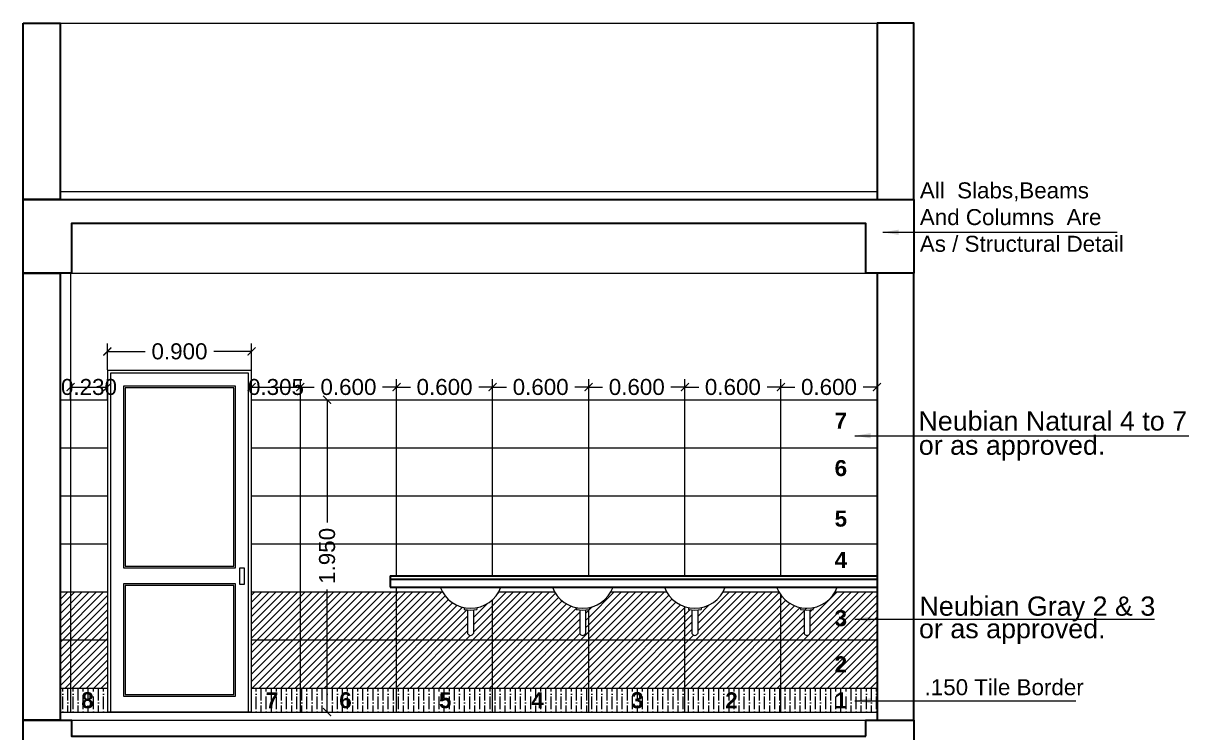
# Model space of a CAD drawing. Header units: millimetres. Extents: x 2733 to 5909, y 1038 to 2089.
# Drawn here: x 2780.3 to 2787.58, y 1051.48 to 1055.91 of the extents above; entities that cross this region are included whole.
import ezdxf

# ---------------------------------------------------------------- set-up
doc = ezdxf.new("R2010")
doc.units = ezdxf.units.MM
doc.header["$PDMODE"] = 35
doc.layers.get('0').update_dxf_attribs({"lineweight": 20})
doc.layers.get('Defpoints').update_dxf_attribs({"lineweight": 15})
for name, color, linetype, lineweight in [('beam', 43, 'Continuous', 20), ('Column', 251, 'Continuous', 30), ('DIM', 6, 'Continuous', 18), ('dim.1', 6, 'Continuous', 18), ('Door', 54, 'Continuous', 18), ('FLOOR FINISH', 10, 'Continuous', 15), ('Furniture', 13, 'Continuous', 13), ('Hatch', 43, 'Continuous', 13), ('rcc', 5, 'Continuous', 30), ('RD', 7, 'Continuous', 18), ('slab', 150, 'Continuous', 30), ('TEXT', 7, 'Continuous', 15), ('Text-1', 240, 'Continuous', 15), ('TILE HATCH-2', 123, 'Continuous', 9), ('Tiles', 91, 'Continuous', 9), ('Tiles-Text', 230, 'Continuous', 18), ('Wall', 7, 'Continuous', 30)]:
    doc.layers.add(name, color=color, linetype=linetype, lineweight=lineweight)
doc.styles.add('dim-stylus bt', font='arial.ttf')
doc.styles.add('L120', font='arial.ttf', dxfattribs={"height": 0.6})
doc.styles.add('Tabrej', font='arial.ttf')
doc.dimstyles.new('DIMEN', dxfattribs={"dimtxt": 0.3, "dimasz": 0.25, "dimexe": 0.18, "dimexo": 0.0625, "dimgap": 0.09, "dimtad": 0, "dimdec": 3, "dimzin": 0, "dimdsep": 46, "dimtxsty": 'Tabrej', "dimcen": 0, "dimclrd": 256, "dimclre": 256, "dimclrt": 7, "dimadec": 0, "dimazin": 0, "dimtfac": 1, "dimtdec": 3, "dimtofl": 0, "dimtmove": 0, "dimatfit": 1, "dimfxl": 0, "dimtolj": 1, "dimtzin": 0, "dimlwd": -1, "dimlwe": -1, "dimarcsym": 0})
doc.dimstyles.new('Tabrej', dxfattribs={"dimtxt": 4, "dimasz": 0.45, "dimexe": 0.18, "dimexo": 0.0625, "dimgap": 0.09, "dimtad": 0, "dimdec": 3, "dimzin": 0, "dimdsep": 46, "dimtxsty": 'Tabrej', "dimcen": 0, "dimclrd": 256, "dimclre": 256, "dimclrt": 7, "dimaunit": 1, "dimadec": 3, "dimazin": 0, "dimtfac": 1, "dimtdec": 3, "dimtofl": 0, "dimtmove": 0, "dimatfit": 3, "dimfxl": 0, "dimtolj": 1, "dimtzin": 0, "dimlwd": -1, "dimlwe": -1, "dimarcsym": 0})
pattern_1 = [(90, (-69.014512, 6.5), (-0.03175, 0.0555625), [0.079375, -0.015875, 0, -0.015875])]

# ---------------------------------------------------------------- blocks, each defined once
blk = doc.blocks.new('dg')
at = {"layer": 'Door', "ltscale": 0.05}
for p, q in [((2524.1037, -1385.8782), (2524.1037, -1383.7432)), ((2525.0037, -1383.7432), (2524.1037, -1383.7432)), ((2525.0037, -1383.7432), (2525.0037, -1385.8782))]:
    blk.add_line(p, q, dxfattribs=at)
at = {"layer": 'Door'}
blk.add_line((2524.1037, -1385.8782), (2525.0037, -1385.8782), dxfattribs=at)
at = {"layer": 'Door', "ltscale": 0.05}
blk.add_lwpolyline([(2524.1237, -1385.8782), (2524.1237, -1383.7632), (2524.9837, -1383.7632), (2524.9837, -1385.8782)], dxfattribs=at)
for points in [[(2524.2037, -1383.8432), (2524.9037, -1383.8432), (2524.9037, -1384.9782), (2524.2037, -1384.9782)], [(2524.2137, -1383.8532), (2524.8937, -1383.8532), (2524.8937, -1384.9682), (2524.2137, -1384.9682)], [(2524.1487, -1384.9804), (2524.1787, -1384.9804), (2524.1787, -1385.0804), (2524.1487, -1385.0804)], [(2524.2037, -1385.0782), (2524.9037, -1385.0782), (2524.9037, -1385.7782), (2524.2037, -1385.7782)], [(2524.2137, -1385.0882), (2524.8937, -1385.0882), (2524.8937, -1385.7682), (2524.2137, -1385.7682)]]:
    blk.add_lwpolyline(points, close=True, dxfattribs=at)
blk = doc.blocks.new('_ArchTick')
at = {"color": 0, "const_width": 0.15}
blk.add_lwpolyline([(-0.5, -0.5), (0.5, 0.5)], dxfattribs=at)
blk = doc.blocks.new('*D214')
at = {"layer": 'Defpoints', "color": 0, "lineweight": 15, "transparency": 16777216}
for p in [(2782.6311, 1053.6424), (2782.0311, 1053.5685), (2782.6311, 1053.5635)]:
    blk.add_point(p, dxfattribs=at)
at = {"layer": 'DIM', "transparency": 16777216}
for p, q in [((2782.0311, 1053.57), (2782.0311, 1053.6924)), ((2782.6311, 1053.565), (2782.6311, 1053.6924)), ((2782.0311, 1053.6424), (2782.1176, 1053.6424)), ((2782.6311, 1053.6424), (2782.5447, 1053.6424))]:
    blk.add_line(p, q, dxfattribs=at)
at = {"layer": 'DIM', "transparency": 16777216, "xscale": 0.05, "yscale": 0.05, "zscale": 0.05, "rotation": 180}
blk.add_blockref('_ArchTick', (2782.0311, 1053.6424), dxfattribs=at)
at = {"layer": 'DIM', "transparency": 16777216, "xscale": 0.05, "yscale": 0.05, "zscale": 0.05}
blk.add_blockref('_ArchTick', (2782.6311, 1053.6424), dxfattribs=at)
at = {"layer": 'DIM', "color": 7, "transparency": 16777216, "insert": (2782.3311, 1053.6424), "char_height": 0.1, "attachment_point": 5, "style": 'Tabrej'}
blk.add_mtext('\\A1;0.600', dxfattribs=at)
blk = doc.blocks.new('*D215')
at = {"layer": 'Defpoints', "color": 0, "lineweight": 15, "transparency": 16777216}
for p in [(2783.2311, 1053.6424), (2782.6311, 1053.5685), (2783.2311, 1053.5635)]:
    blk.add_point(p, dxfattribs=at)
at = {"layer": 'DIM', "transparency": 16777216}
for p, q in [((2782.6311, 1053.57), (2782.6311, 1053.6924)), ((2783.2311, 1053.565), (2783.2311, 1053.6924)), ((2782.6311, 1053.6424), (2782.7176, 1053.6424)), ((2783.2311, 1053.6424), (2783.1447, 1053.6424))]:
    blk.add_line(p, q, dxfattribs=at)
at = {"layer": 'DIM', "transparency": 16777216, "xscale": 0.05, "yscale": 0.05, "zscale": 0.05, "rotation": 180}
blk.add_blockref('_ArchTick', (2782.6311, 1053.6424), dxfattribs=at)
at = {"layer": 'DIM', "transparency": 16777216, "xscale": 0.05, "yscale": 0.05, "zscale": 0.05}
blk.add_blockref('_ArchTick', (2783.2311, 1053.6424), dxfattribs=at)
at = {"layer": 'DIM', "color": 7, "transparency": 16777216, "insert": (2782.9311, 1053.6424), "char_height": 0.1, "attachment_point": 5, "style": 'Tabrej'}
blk.add_mtext('\\A1;0.600', dxfattribs=at)
blk = doc.blocks.new('*D216')
at = {"layer": 'Defpoints', "color": 0, "lineweight": 15, "transparency": 16777216}
for p in [(2783.8311, 1053.6424), (2783.2311, 1053.5685), (2783.8311, 1053.5635)]:
    blk.add_point(p, dxfattribs=at)
at = {"layer": 'DIM', "transparency": 16777216}
for p, q in [((2783.2311, 1053.57), (2783.2311, 1053.6924)), ((2783.8311, 1053.565), (2783.8311, 1053.6924)), ((2783.2311, 1053.6424), (2783.3176, 1053.6424)), ((2783.8311, 1053.6424), (2783.7447, 1053.6424))]:
    blk.add_line(p, q, dxfattribs=at)
at = {"layer": 'DIM', "transparency": 16777216, "xscale": 0.05, "yscale": 0.05, "zscale": 0.05, "rotation": 180}
blk.add_blockref('_ArchTick', (2783.2311, 1053.6424), dxfattribs=at)
at = {"layer": 'DIM', "transparency": 16777216, "xscale": 0.05, "yscale": 0.05, "zscale": 0.05}
blk.add_blockref('_ArchTick', (2783.8311, 1053.6424), dxfattribs=at)
at = {"layer": 'DIM', "color": 7, "transparency": 16777216, "insert": (2783.5311, 1053.6424), "char_height": 0.1, "attachment_point": 5, "style": 'Tabrej'}
blk.add_mtext('\\A1;0.600', dxfattribs=at)
blk = doc.blocks.new('*D217')
at = {"layer": 'Defpoints', "color": 0, "lineweight": 15, "transparency": 16777216}
for p in [(2784.4311, 1053.6424), (2783.8311, 1053.5685), (2784.4311, 1053.5635)]:
    blk.add_point(p, dxfattribs=at)
at = {"layer": 'DIM', "transparency": 16777216}
for p, q in [((2783.8311, 1053.57), (2783.8311, 1053.6924)), ((2784.4311, 1053.565), (2784.4311, 1053.6924)), ((2783.8311, 1053.6424), (2783.9176, 1053.6424)), ((2784.4311, 1053.6424), (2784.3447, 1053.6424))]:
    blk.add_line(p, q, dxfattribs=at)
at = {"layer": 'DIM', "transparency": 16777216, "xscale": 0.05, "yscale": 0.05, "zscale": 0.05, "rotation": 180}
blk.add_blockref('_ArchTick', (2783.8311, 1053.6424), dxfattribs=at)
at = {"layer": 'DIM', "transparency": 16777216, "xscale": 0.05, "yscale": 0.05, "zscale": 0.05}
blk.add_blockref('_ArchTick', (2784.4311, 1053.6424), dxfattribs=at)
at = {"layer": 'DIM', "color": 7, "transparency": 16777216, "insert": (2784.1311, 1053.6424), "char_height": 0.1, "attachment_point": 5, "style": 'Tabrej'}
blk.add_mtext('\\A1;0.600', dxfattribs=at)
blk = doc.blocks.new('*D218')
at = {"layer": 'Defpoints', "color": 0, "lineweight": 15, "transparency": 16777216}
for p in [(2785.0311, 1053.6424), (2784.4311, 1053.5685), (2785.0311, 1053.5635)]:
    blk.add_point(p, dxfattribs=at)
at = {"layer": 'DIM', "transparency": 16777216}
for p, q in [((2784.4311, 1053.57), (2784.4311, 1053.6924)), ((2785.0311, 1053.565), (2785.0311, 1053.6924)), ((2784.4311, 1053.6424), (2784.5176, 1053.6424)), ((2785.0311, 1053.6424), (2784.9447, 1053.6424))]:
    blk.add_line(p, q, dxfattribs=at)
at = {"layer": 'DIM', "transparency": 16777216, "xscale": 0.05, "yscale": 0.05, "zscale": 0.05, "rotation": 180}
blk.add_blockref('_ArchTick', (2784.4311, 1053.6424), dxfattribs=at)
at = {"layer": 'DIM', "transparency": 16777216, "xscale": 0.05, "yscale": 0.05, "zscale": 0.05}
blk.add_blockref('_ArchTick', (2785.0311, 1053.6424), dxfattribs=at)
at = {"layer": 'DIM', "color": 7, "transparency": 16777216, "insert": (2784.7311, 1053.6424), "char_height": 0.1, "attachment_point": 5, "style": 'Tabrej'}
blk.add_mtext('\\A1;0.600', dxfattribs=at)
blk = doc.blocks.new('*D219')
at = {"layer": 'Defpoints', "color": 0, "lineweight": 15, "transparency": 16777216}
for p in [(2785.6311, 1053.6424), (2785.0311, 1053.5685), (2785.6311, 1053.5635)]:
    blk.add_point(p, dxfattribs=at)
at = {"layer": 'DIM', "transparency": 16777216}
for p, q in [((2785.0311, 1053.57), (2785.0311, 1053.6924)), ((2785.6311, 1053.565), (2785.6311, 1053.6924)), ((2785.0311, 1053.6424), (2785.1176, 1053.6424)), ((2785.6311, 1053.6424), (2785.5447, 1053.6424))]:
    blk.add_line(p, q, dxfattribs=at)
at = {"layer": 'DIM', "transparency": 16777216, "xscale": 0.05, "yscale": 0.05, "zscale": 0.05, "rotation": 180}
blk.add_blockref('_ArchTick', (2785.0311, 1053.6424), dxfattribs=at)
at = {"layer": 'DIM', "transparency": 16777216, "xscale": 0.05, "yscale": 0.05, "zscale": 0.05}
blk.add_blockref('_ArchTick', (2785.6311, 1053.6424), dxfattribs=at)
at = {"layer": 'DIM', "color": 7, "transparency": 16777216, "insert": (2785.3311, 1053.6424), "char_height": 0.1, "attachment_point": 5, "style": 'Tabrej'}
blk.add_mtext('\\A1;0.600', dxfattribs=at)
blk = doc.blocks.new('*D220')
at = {"layer": 'Defpoints', "color": 0, "lineweight": 15, "transparency": 16777216}
for p in [(2782.0311, 1053.6424), (2781.7262, 1053.5635), (2782.0311, 1053.5635)]:
    blk.add_point(p, dxfattribs=at)
at = {"layer": 'DIM', "transparency": 16777216}
for p, q in [((2781.7262, 1053.565), (2781.7262, 1053.6924)), ((2782.0311, 1053.565), (2782.0311, 1053.6924)), ((2781.7262, 1053.6424), (2782.0311, 1053.6424))]:
    blk.add_line(p, q, dxfattribs=at)
at = {"layer": 'DIM', "transparency": 16777216, "xscale": 0.05, "yscale": 0.05, "zscale": 0.05, "rotation": 180}
blk.add_blockref('_ArchTick', (2781.7262, 1053.6424), dxfattribs=at)
at = {"layer": 'DIM', "transparency": 16777216, "xscale": 0.05, "yscale": 0.05, "zscale": 0.05}
blk.add_blockref('_ArchTick', (2782.0311, 1053.6424), dxfattribs=at)
at = {"layer": 'DIM', "color": 7, "transparency": 16777216, "insert": (2781.8787, 1053.6424), "char_height": 0.1, "attachment_point": 5, "style": 'Tabrej'}
blk.add_mtext('\\A1;0.305', dxfattribs=at)
blk = doc.blocks.new('*D221')
at = {"layer": 'Defpoints', "color": 0, "lineweight": 15, "transparency": 16777216}
for p in [(2780.8262, 1053.6424), (2780.5962, 1053.5635), (2780.8262, 1053.5635)]:
    blk.add_point(p, dxfattribs=at)
at = {"layer": 'DIM', "transparency": 16777216}
for p, q in [((2780.5962, 1053.565), (2780.5962, 1053.6924)), ((2780.8262, 1053.565), (2780.8262, 1053.6924)), ((2780.5962, 1053.6424), (2780.8262, 1053.6424))]:
    blk.add_line(p, q, dxfattribs=at)
at = {"layer": 'DIM', "transparency": 16777216, "xscale": 0.05, "yscale": 0.05, "zscale": 0.05, "rotation": 180}
blk.add_blockref('_ArchTick', (2780.5962, 1053.6424), dxfattribs=at)
at = {"layer": 'DIM', "transparency": 16777216, "xscale": 0.05, "yscale": 0.05, "zscale": 0.05}
blk.add_blockref('_ArchTick', (2780.8262, 1053.6424), dxfattribs=at)
at = {"layer": 'DIM', "color": 7, "transparency": 16777216, "insert": (2780.7112, 1053.6424), "char_height": 0.1, "attachment_point": 5, "style": 'Tabrej'}
blk.add_mtext('\\A1;0.230', dxfattribs=at)
blk = doc.blocks.new('*D222')
at = {"layer": 'Defpoints', "color": 0, "lineweight": 15, "transparency": 16777216}
for p in [(2782.087, 1053.5635), (2782.1127, 1051.6135), (2782.198, 1051.6135)]:
    blk.add_point(p, dxfattribs=at)
at = {"layer": 'DIM', "transparency": 16777216}
for p, q in [((2782.0885, 1053.5635), (2782.248, 1053.5635)), ((2782.198, 1053.5635), (2782.198, 1052.7973)), ((2782.198, 1051.6135), (2782.198, 1052.3796)), ((2782.1142, 1051.6135), (2782.248, 1051.6135))]:
    blk.add_line(p, q, dxfattribs=at)
at = {"layer": 'DIM', "transparency": 16777216, "xscale": 0.05, "yscale": 0.05, "zscale": 0.05}
for p, rotation in [((2782.198, 1053.5635), 90), ((2782.198, 1051.6135), 270)]:
    blk.add_blockref('_ArchTick', p, dxfattribs=dict(at, rotation=rotation))
at = {"layer": 'DIM', "color": 7, "transparency": 16777216, "insert": (2782.198, 1052.5885), "char_height": 0.1, "attachment_point": 5, "rotation": 90, "style": 'Tabrej'}
blk.add_mtext('\\A1;1.950', dxfattribs=at)
blk = doc.blocks.new('*D224')
at = {"layer": 'Defpoints', "color": 0, "lineweight": 15, "transparency": 16777216}
for p in [(2781.7262, 1053.8649), (2780.8262, 1053.7485), (2781.7262, 1053.7485)]:
    blk.add_point(p, dxfattribs=at)
at = {"layer": 'DIM', "transparency": 16777216}
for p, q in [((2780.8262, 1053.75), (2780.8262, 1053.9149)), ((2781.7262, 1053.75), (2781.7262, 1053.9149)), ((2780.8262, 1053.8649), (2781.0627, 1053.8649)), ((2781.7262, 1053.8649), (2781.4898, 1053.8649))]:
    blk.add_line(p, q, dxfattribs=at)
at = {"layer": 'DIM', "transparency": 16777216, "xscale": 0.05, "yscale": 0.05, "zscale": 0.05, "rotation": 180}
blk.add_blockref('_ArchTick', (2780.8262, 1053.8649), dxfattribs=at)
at = {"layer": 'DIM', "transparency": 16777216, "xscale": 0.05, "yscale": 0.05, "zscale": 0.05}
blk.add_blockref('_ArchTick', (2781.7262, 1053.8649), dxfattribs=at)
at = {"layer": 'DIM', "color": 7, "transparency": 16777216, "insert": (2781.2762, 1053.8649), "char_height": 0.1, "attachment_point": 5, "style": 'Tabrej'}
blk.add_mtext('\\A1;0.900', dxfattribs=at)
blk = doc.blocks.new('gd')
at = {"layer": 'TEXT', "insert": (2851.3562, 1054.9194), "char_height": 0.1, "width": 22.011289, "attachment_point": 1, "style": 'L120'}
blk.add_mtext('All  Slabs,Beams\\PAnd Columns  Are\\PAs / Structural Detail', dxfattribs=at)
at = {"layer": 'dim.1', "ltscale": 0.02}
blk.add_leader([(2851.125, 1054.6077), (2852.588, 1054.6077)], dimstyle='Tabrej', override={"dimasz": 0.1}, dxfattribs=at)

msp = doc.modelspace()

# ---------------------------------------------------------------- hatches: boundary and pattern name
at = {"layer": 'Hatch', "lineweight": 15}
h = msp.add_hatch(dxfattribs=at)
h.set_pattern_fill('ANSI36', color=256, scale=0.01, angle=45, style=0)
h.set_pattern_definition(pattern_1)
h.paths.add_polyline_path([(2782.0311, 1051.7635), (2781.7262, 1051.7635), (2781.7262, 1051.6135), (2782.0311, 1051.6135)])
h.paths.add_polyline_path([(2780.8262, 1051.7635), (2780.5962, 1051.7635), (2780.5962, 1051.6135), (2780.8262, 1051.6135)])
h.paths.add_polyline_path([(2780.5962, 1051.7635), (2780.5312, 1051.7635), (2780.5312, 1051.6135), (2780.5962, 1051.6135)])
h.paths.add_polyline_path([(2781.7903, 1051.582), (2781.918, 1051.582), (2781.918, 1051.788), (2781.7903, 1051.788)], flags=9)
h.paths.add_polyline_path([(2780.6384, 1051.5826), (2780.7661, 1051.5826), (2780.7661, 1051.7887), (2780.6384, 1051.7887)], flags=9)
h = msp.add_hatch(dxfattribs=at)
h.set_pattern_fill('ANSI36', color=256, scale=0.01, angle=45, style=0)
h.set_pattern_definition(pattern_1)
h.paths.add_polyline_path([(2785.6311, 1051.7635), (2785.0311, 1051.7635), (2785.0311, 1051.6135), (2785.6311, 1051.6135)])
h.paths.add_polyline_path([(2785.0311, 1051.7635), (2784.4311, 1051.7635), (2784.4311, 1051.6135), (2785.0311, 1051.6135)])
h.paths.add_polyline_path([(2784.4311, 1051.7635), (2783.8311, 1051.7635), (2783.8311, 1051.6135), (2784.4311, 1051.6135)])
h.paths.add_polyline_path([(2783.8311, 1051.7635), (2783.2311, 1051.7635), (2783.2311, 1051.6135), (2783.8311, 1051.6135)])
h.paths.add_polyline_path([(2783.2311, 1051.7635), (2782.6311, 1051.7635), (2782.6311, 1051.6135), (2783.2311, 1051.6135)])
h.paths.add_polyline_path([(2782.6311, 1051.7635), (2782.0311, 1051.7635), (2782.0311, 1051.6135), (2782.6311, 1051.6135)])
h.paths.add_polyline_path([(2785.3471, 1051.5818), (2785.4748, 1051.5818), (2785.4748, 1051.7878), (2785.3471, 1051.7878)], flags=9)
h.paths.add_polyline_path([(2784.6604, 1051.5818), (2784.7881, 1051.5818), (2784.7881, 1051.7878), (2784.6604, 1051.7878)], flags=9)
h.paths.add_polyline_path([(2784.0703, 1051.5826), (2784.198, 1051.5826), (2784.198, 1051.7887), (2784.0703, 1051.7887)], flags=9)
h.paths.add_polyline_path([(2783.4479, 1051.5818), (2783.5756, 1051.5818), (2783.5756, 1051.7878), (2783.4479, 1051.7878)], flags=9)
h.paths.add_polyline_path([(2782.8701, 1051.5828), (2782.9978, 1051.5828), (2782.9978, 1051.7889), (2782.8701, 1051.7889)], flags=9)
h.paths.add_polyline_path([(2782.2482, 1051.5826), (2782.3759, 1051.5826), (2782.3759, 1051.7887), (2782.2482, 1051.7887)], flags=9)
at = {"layer": 'TILE HATCH-2'}
h = msp.add_hatch(dxfattribs=at)
h.set_pattern_fill('ANSI31', color=256, scale=0.01, style=0)
h.set_pattern_definition([(45, (-69.014512, 6.5), (-0.0224506403, 0.0224506403), [])])
h.paths.add_polyline_path([(2780.8262, 1052.3635), (2780.5962, 1052.3635), (2780.5962, 1052.0635), (2780.8262, 1052.0635)])
h.paths.add_polyline_path([(2780.8262, 1052.0635), (2780.5962, 1052.0635), (2780.5962, 1051.7635), (2780.8262, 1051.7635)])
h.paths.add_polyline_path([(2780.5962, 1052.0635), (2780.5312, 1052.0635), (2780.5312, 1051.7635), (2780.5962, 1051.7635)])
h.paths.add_polyline_path([(2780.5962, 1052.3635), (2780.5312, 1052.3635), (2780.5312, 1052.0635), (2780.5962, 1052.0635)])
h.paths.add_polyline_path([(2782.0311, 1052.3635), (2781.7262, 1052.3635), (2781.7262, 1052.0635), (2782.0311, 1052.0635)])
h.paths.add_polyline_path([(2782.0311, 1052.0635), (2781.7262, 1052.0635), (2781.7262, 1051.7635), (2782.0311, 1051.7635)])
h.paths.add_polyline_path([(2782.6311, 1052.0635), (2782.0311, 1052.0635), (2782.0311, 1051.7635), (2782.6311, 1051.7635)])
h.paths.add_polyline_path([(2782.6311, 1052.3635), (2782.0311, 1052.3635), (2782.0311, 1052.0635), (2782.6311, 1052.0635)])
h.paths.add_polyline_path([(2783.0753, 1052.2512, -0.030305), (2783.0537, 1052.2547), (2783.0537, 1052.2654, -0.217025), (2782.9181, 1052.3635), (2782.6311, 1052.3635), (2782.6311, 1052.0635), (2783.2311, 1052.0635), (2783.2311, 1052.3157, -0.138825), (2783.1333, 1052.2654), (2783.1333, 1052.2547, -0.030305), (2783.1117, 1052.2512), (2783.1117, 1052.1043, -0.659636), (2783.0753, 1052.1043)])
h.paths.add_polyline_path([(2783.2311, 1052.0635), (2782.6311, 1052.0635), (2782.6311, 1051.7635), (2783.2311, 1051.7635)])
h.paths.add_polyline_path([(2783.7754, 1052.2512, -0.030305), (2783.7538, 1052.2547), (2783.7538, 1052.2654, -0.217025), (2783.6182, 1052.3635), (2783.2689, 1052.3635, -0.075913), (2783.2311, 1052.3157), (2783.2311, 1052.0635), (2783.8311, 1052.0635), (2783.8311, 1052.2542, -0.027042), (2783.8118, 1052.2512), (2783.8118, 1052.1043, -0.659636), (2783.7754, 1052.1043)])
h.paths.add_polyline_path([(2783.8311, 1052.0635), (2783.2311, 1052.0635), (2783.2311, 1051.7635), (2783.8311, 1051.7635)])
h.paths.add_polyline_path([(2784.4311, 1052.0635), (2783.8311, 1052.0635), (2783.8311, 1051.7635), (2784.4311, 1051.7635)])
h.paths.add_polyline_path([(2784.4311, 1052.2714, -0.186614), (2784.3183, 1052.3635), (2783.969, 1052.3635, -0.217025), (2783.8334, 1052.2654), (2783.8334, 1052.2547), (2783.8327, 1052.0635), (2784.4311, 1052.0635)])
h.paths.add_polyline_path([(2785.0311, 1052.3439, -0.028907), (2785.0184, 1052.3635), (2784.6691, 1052.3635, -0.217025), (2784.5335, 1052.2654), (2784.5335, 1052.2547, -0.030305), (2784.5119, 1052.2512), (2784.5119, 1052.1043, -0.659636), (2784.4755, 1052.1043), (2784.4755, 1052.2512, -0.030305), (2784.4539, 1052.2547), (2784.4539, 1052.2654, -0.029227), (2784.4311, 1052.2714), (2784.4311, 1052.0635), (2785.0311, 1052.0635)])
h.paths.add_polyline_path([(2785.0311, 1052.0635), (2784.4311, 1052.0635), (2784.4311, 1051.7635), (2785.0311, 1051.7635)])
h.paths.add_polyline_path([(2785.6311, 1052.0635), (2785.0311, 1052.0635), (2785.0311, 1051.7635), (2785.6311, 1051.7635)])
h.paths.add_polyline_path([(2785.1756, 1052.2512, -0.030305), (2785.154, 1052.2547), (2785.154, 1052.2654, -0.186946), (2785.0311, 1052.3439), (2785.0311, 1052.0635), (2785.6311, 1052.0635), (2785.6311, 1052.3635), (2785.3693, 1052.3635, -0.323618), (2785.154, 1052.2654), (2785.154, 1052.2547, 0.080894), (2785.212, 1052.2512), (2785.212, 1052.1043, -0.659636), (2785.1756, 1052.1043)])
h.paths.add_polyline_path([(2785.343, 1051.8067), (2785.4707, 1051.8067), (2785.4707, 1052.0128), (2785.343, 1052.0128)], flags=24)
h.paths.add_polyline_path([(2785.3416, 1052.095), (2785.4693, 1052.095), (2785.4693, 1052.3011), (2785.3416, 1052.3011)], flags=24)

# ---------------------------------------------------------------- linework, layer by layer
at = {"lineweight": 15}
msp.add_line((2780.5312, 1055.9135), (2785.8611, 1055.9135), dxfattribs=at)
at = {"layer": 'beam', "lineweight": 15}
msp.add_line((2780.6012, 1054.3535), (2785.5611, 1054.3535), dxfattribs=at)
at = {"layer": 'Column', "lineweight": 15}
msp.add_line((2780.5962, 1054.3535), (2780.5962, 1053.5635), dxfattribs=at)
at = {"layer": 'FLOOR FINISH', "lineweight": 15}
for p, q in [((2780.5312, 1054.8635), (2785.6311, 1054.8635)), ((2780.5312, 1051.6135), (2785.6311, 1051.6135)), ((2780.5962, 1051.5635), (2785.5611, 1051.5635))]:
    msp.add_line(p, q, dxfattribs=at)
at = {"layer": 'Furniture'}
for p, q in [((2783.0537, 1052.2654), (2783.0537, 1052.2547)), ((2783.0753, 1052.2512), (2783.0753, 1052.1043)), ((2783.1117, 1052.2512), (2783.1117, 1052.1043)), ((2783.1333, 1052.2654), (2783.1333, 1052.2547)), ((2783.7538, 1052.2654), (2783.7538, 1052.2547)), ((2783.7754, 1052.2512), (2783.7754, 1052.1043)), ((2783.8118, 1052.2512), (2783.8118, 1052.1043)), ((2783.8334, 1052.2654), (2783.8334, 1052.2547)), ((2784.4539, 1052.2654), (2784.4539, 1052.2547)), ((2784.4755, 1052.2512), (2784.4755, 1052.1043)), ((2784.5119, 1052.2512), (2784.5119, 1052.1043)), ((2784.5335, 1052.2654), (2784.5335, 1052.2547)), ((2785.154, 1052.2654), (2785.154, 1052.2547)), ((2785.1756, 1052.2512), (2785.1756, 1052.1043)), ((2785.212, 1052.2512), (2785.212, 1052.1043))]:
    msp.add_line(p, q, dxfattribs=at)
for centre, radius, start, end in [((2783.0935, 1052.4633), 0.2018, 200.24246, 339.75754), ((2783.7936, 1052.4633), 0.2018, 200.24246, 339.75754), ((2784.4937, 1052.4633), 0.2018, 200.24246, 339.75754), ((2785.1938, 1052.4633), 0.2018, 200.24246, 339.75754), ((2783.0935, 1052.4311), 0.1808, 257.27869, 282.72131), ((2783.7936, 1052.4311), 0.1808, 257.27869, 282.72131), ((2784.4937, 1052.4311), 0.1808, 257.27869, 282.72131), ((2785.1938, 1052.4311), 0.1808, 257.27869, 282.72131), ((2783.0935, 1052.1121), 0.0198, 203.17942, 336.82058), ((2783.7936, 1052.1121), 0.0198, 203.17942, 336.82058), ((2784.4937, 1052.1121), 0.0198, 203.17942, 336.82058), ((2785.1938, 1052.1121), 0.0198, 203.17942, 336.82058)]:
    msp.add_arc(centre, radius, start, end, dxfattribs=at)
at = {"layer": 'rcc'}
for points in [[(2785.5611, 1054.3535), (2785.5611, 1054.6635), (2780.6012, 1054.6635), (2780.6012, 1054.3535), (2780.3012, 1054.3535), (2780.3012, 1054.8135), (2785.8611, 1054.8135), (2785.8611, 1054.3535)], [(2785.5611, 1051.4635), (2785.5611, 1051.5635), (2785.8611, 1051.5635), (2785.8611, 1051.1035), (2785.5611, 1051.1035), (2785.5611, 1051.3135), (2780.6012, 1051.3135), (2780.6012, 1051.1035), (2780.3012, 1051.1035), (2780.3012, 1051.5635), (2780.6012, 1051.5635), (2780.6012, 1051.4635)]]:
    msp.add_lwpolyline(points, close=True, dxfattribs=at)
at = {"layer": 'slab'}
for p, q in [((2782.5915, 1052.4635), (2785.6311, 1052.4635)), ((2782.5915, 1052.4635), (2782.5915, 1052.3935)), ((2782.5915, 1052.4435), (2785.6311, 1052.4435)), ((2782.5915, 1052.3935), (2785.6311, 1052.3935))]:
    msp.add_line(p, q, dxfattribs=at)
at = {"layer": 'Tiles', "lineweight": 15}
for p, q in [((2780.5312, 1053.5635), (2780.8262, 1053.5635)), ((2780.5962, 1053.5635), (2780.5962, 1051.6135)), ((2781.7262, 1053.5635), (2785.6311, 1053.5635)), ((2782.0311, 1051.6135), (2782.0311, 1053.5635)), ((2782.6311, 1052.4635), (2782.6311, 1053.5635)), ((2783.2311, 1052.4635), (2783.2311, 1053.5635)), ((2783.8311, 1052.4635), (2783.8311, 1053.5635)), ((2784.4311, 1052.4635), (2784.4311, 1053.5635)), ((2785.0311, 1052.4635), (2785.0311, 1053.5635)), ((2780.5312, 1053.2635), (2780.8262, 1053.2635)), ((2781.7262, 1053.2635), (2785.6311, 1053.2635)), ((2780.5312, 1052.9635), (2780.8262, 1052.9635)), ((2781.7262, 1052.9635), (2785.6311, 1052.9635)), ((2780.5312, 1052.6635), (2780.8262, 1052.6635)), ((2781.7262, 1052.6635), (2785.6311, 1052.6635)), ((2780.5312, 1052.3635), (2780.8262, 1052.3635)), ((2781.7262, 1052.3635), (2782.9181, 1052.3635)), ((2782.6311, 1051.6135), (2782.6311, 1052.3935)), ((2783.2689, 1052.3635), (2783.6182, 1052.3635)), ((2783.969, 1052.3635), (2784.3183, 1052.3635)), ((2784.6691, 1052.3635), (2785.0184, 1052.3635)), ((2785.0311, 1051.6135), (2785.0311, 1052.3439)), ((2785.3693, 1052.3635), (2785.6311, 1052.3635)), ((2783.2311, 1051.6135), (2783.2311, 1052.3157)), ((2784.4311, 1051.6135), (2784.4311, 1052.2714)), ((2783.8311, 1051.6135), (2783.8311, 1052.2542)), ((2780.5312, 1052.0635), (2780.8262, 1052.0635)), ((2781.7262, 1052.0635), (2785.6311, 1052.0635)), ((2780.5312, 1051.7635), (2780.8262, 1051.7635)), ((2781.7262, 1051.7635), (2785.6311, 1051.7635))]:
    msp.add_line(p, q, dxfattribs=at)
at = {"layer": 'Wall'}
for points in [[(2780.3012, 1055.9135), (2780.5312, 1055.9135), (2780.5312, 1054.8135), (2780.3012, 1054.8135)], [(2785.6311, 1054.8135), (2785.8611, 1054.8135), (2785.8611, 1055.9135), (2785.6311, 1055.9135)], [(2780.3012, 1054.3535), (2780.5312, 1054.3535), (2780.5312, 1051.5635), (2780.3012, 1051.5635)], [(2785.6311, 1051.5635), (2785.8611, 1051.5635), (2785.8611, 1054.3535), (2785.6311, 1054.3535)]]:
    msp.add_lwpolyline(points, close=True, dxfattribs=at)

# ---------------------------------------------------------------- block references
at = {"layer": 'Door', "linetype": 'Continuous', "xscale": -1}
msp.add_blockref('dg', (5305.8299, 2437.4917), dxfattribs=at)
at = {"layer": 'RD', "lineweight": 15}
msp.add_blockref('gd', (-65.4579, 0.001), dxfattribs=at)

# ---------------------------------------------------------------- texts
at = {"layer": 'TEXT', "insert": (2786.9216, 1051.8187), "char_height": 0.1, "width": 1.137347, "attachment_point": 3, "style": 'L120'}
msp.add_mtext('{\\fArial|b0|i0|c0|p34; .150 Tile Border}', dxfattribs=at)
at = {"layer": 'Text-1', "linetype": 'Continuous', "style": 'dim-stylus bt'}
for s, p in [('        Neubian Natural 4 to 7', (2785.517, 1053.3709)), ('or as approved.', (2785.8917, 1053.2198)), ('     Neubian Gray 2 & 3', (2785.6632, 1052.2149)), ('or as approved.', (2785.8931, 1052.0744))]:
    msp.add_text(s, height=0.12, dxfattribs=at).set_placement(p)
at = {"layer": 'Tiles-Text', "char_height": 0.1, "width": 0.096954, "attachment_point": 5, "style": 'dim-stylus bt'}
for s, insert in [('{\\fArial|b1|i0|c0|p34;7}', (2785.4051, 1053.4329)), ('{\\fArial|b1|i0|c0|p34;6}', (2785.4051, 1053.1359)), ('{\\fArial|b1|i0|c0|p34;5}', (2785.4051, 1052.8204)), ('{\\fArial|b1|i0|c0|p34;4}', (2785.4051, 1052.563)), ('{\\fArial|b1|i0|c0|p34;3}', (2785.4051, 1052.199)), ('{\\fArial|b1|i0|c0|p34;2}', (2785.4051, 1051.9115)), ('{\\fArial|b1|i0|c0|p34;8}', (2780.702, 1051.6866)), ('{\\fArial|b1|i0|c0|p34;7}', (2781.854, 1051.6866)), ('{\\fArial|b1|i0|c0|p34;6}', (2782.3126, 1051.6866)), ('{\\fArial|b1|i0|c0|p34;5}', (2782.9349, 1051.6866)), ('{\\fArial|b1|i0|c0|p34;4}', (2783.5114, 1051.6866)), ('{\\fArial|b1|i0|c0|p34;3}', (2784.1338, 1051.6866)), ('{\\fArial|b1|i0|c0|p34;2}', (2784.7225, 1051.6866)), ('{\\fArial|b1|i0|c0|p34;1}', (2785.4051, 1051.6866))]:
    msp.add_mtext(s, dxfattribs=dict(at, insert=insert))

# ---------------------------------------------------------------- dimensions: what is measured, and where the dimension line sits
at = {"layer": 'DIM'}
for base, p1, p2, picture, middle in [((2781.7262, 1053.8649), (2780.8262, 1053.7485), (2781.7262, 1053.7485), '*D224', (2781.2762, 1053.8649)), ((2782.6311, 1053.6424), (2782.0311, 1053.5685), (2782.6311, 1053.5635), '*D214', (2782.3311, 1053.6424)), ((2783.2311, 1053.6424), (2782.6311, 1053.5685), (2783.2311, 1053.5635), '*D215', (2782.9311, 1053.6424)), ((2783.8311, 1053.6424), (2783.2311, 1053.5685), (2783.8311, 1053.5635), '*D216', (2783.5311, 1053.6424)), ((2784.4311, 1053.6424), (2783.8311, 1053.5685), (2784.4311, 1053.5635), '*D217', (2784.1311, 1053.6424)), ((2785.0311, 1053.6424), (2784.4311, 1053.5685), (2785.0311, 1053.5635), '*D218', (2784.7311, 1053.6424)), ((2785.6311, 1053.6424), (2785.0311, 1053.5685), (2785.6311, 1053.5635), '*D219', (2785.3311, 1053.6424))]:
    dim = msp.add_linear_dim(base=base, p1=p1, p2=p2, dimstyle='DIMEN', override={"dimscale": 0.5, "dimtxt": 0.2, "dimasz": 0.1, "dimexe": 0.1, "dimexo": 0.003, "dimblk1": 'ArchTick', "dimblk2": 'ArchTick', "dimsah": 1}, dxfattribs=at)
    dim.commit()
    dim.dimension.update_dxf_attribs({"geometry": picture, "text_midpoint": middle})
for base, p1, p2, picture, middle in [((2780.8262, 1053.6424), (2780.5962, 1053.5635), (2780.8262, 1053.5635), '*D221', (2780.7112, 1053.6424)), ((2782.0311, 1053.6424), (2781.7262, 1053.5635), (2782.0311, 1053.5635), '*D220', (2781.8787, 1053.6424))]:
    dim = msp.add_linear_dim(base=base, p1=p1, p2=p2, dimstyle='DIMEN', override={"dimscale": 0.5, "dimtxt": 0.2, "dimasz": 0.1, "dimexe": 0.1, "dimexo": 0.003, "dimblk1": 'ArchTick', "dimblk2": 'ArchTick', "dimsah": 1}, dxfattribs=at)
    dim.commit()
    dim.dimension.update_dxf_attribs({"geometry": picture, "text_midpoint": middle, "dimtype": 160})
dim = msp.add_linear_dim(base=(2782.198, 1051.6135), p1=(2782.087, 1053.5635), p2=(2782.1127, 1051.6135), angle=90, dimstyle='DIMEN', override={"dimscale": 0.5, "dimtxt": 0.2, "dimasz": 0.1, "dimexe": 0.1, "dimexo": 0.003, "dimblk1": 'ArchTick', "dimblk2": 'ArchTick', "dimsah": 1}, dxfattribs=at)
dim.commit()
dim.dimension.update_dxf_attribs({"geometry": '*D222', "text_midpoint": (2782.198, 1052.5885)})

# ---------------------------------------------------------------- leaders
at = {"layer": 'dim.1', "ltscale": 0.02}
for points in [[(2785.4919, 1053.3386), (2787.5768, 1053.3386)], [(2785.4919, 1052.1932), (2787.3628, 1052.1932)], [(2785.4919, 1051.6842), (2786.8725, 1051.6842)]]:
    msp.add_leader(points, dimstyle='Tabrej', override={"dimasz": 0.1}, dxfattribs=at)

doc.saveas('drawing.dxf')
